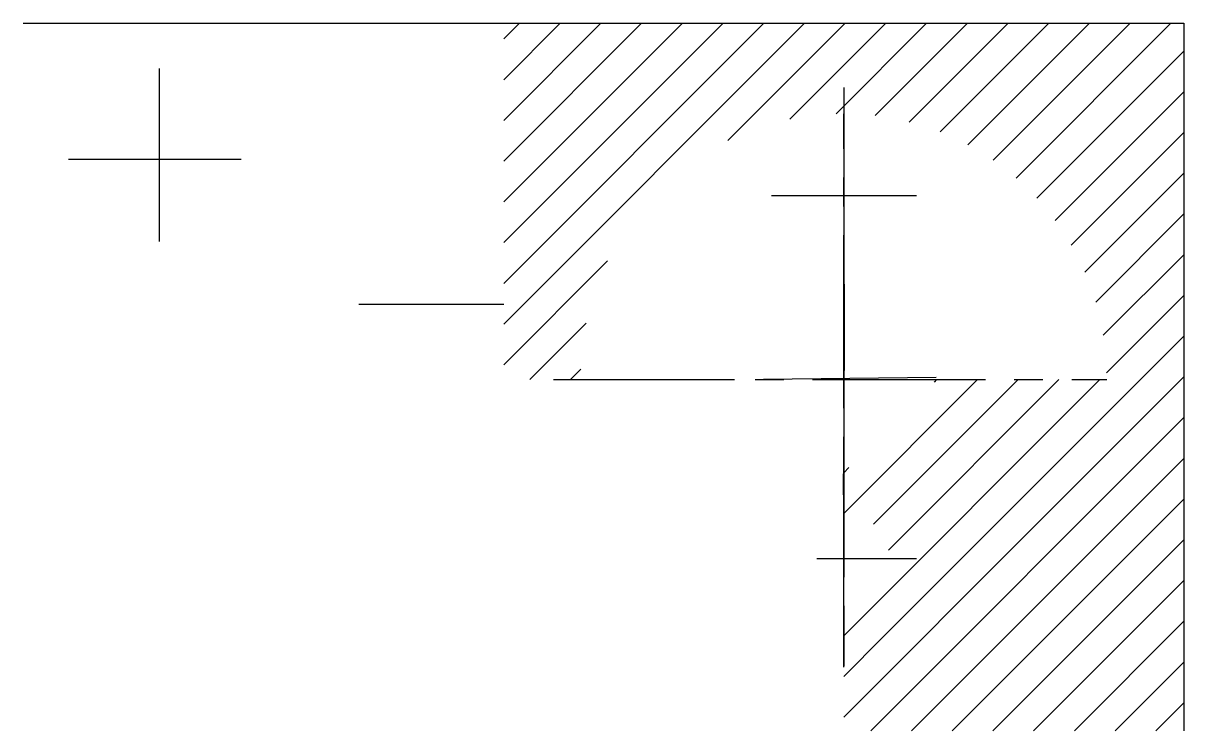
# Model space of a CAD drawing. Header units: millimetres. Extents: x 35 to 163, y 93 to 171.
import ezdxf

# ---------------------------------------------------------------- set-up
doc = ezdxf.new("R2010")
doc.units = ezdxf.units.MM
doc.linetypes.add('осевая2', pattern=[28.575000000000003, 19.05, -3.175, 3.175, -3.175])
doc.layers.add('1-оси', color=1, linetype='осевая2')
doc.layers.add('ШТРИХОВКА', color=7, linetype='Continuous', lineweight=20)
pattern_1 = [(45, (46.28785546371722, 131.6503061425067), (-2.245064030267288, 2.245064030267288), [])]

msp = doc.modelspace()

# ---------------------------------------------------------------- hatches: boundary and pattern name
h = msp.add_hatch()
h.set_pattern_fill('ANSI31', color=256)
h.set_pattern_definition([(45, (0, 0), (-2.245064030267288, 2.245064030267288), [])])
h.paths.add_polyline_path([(154.8639933081492, 131.6503061425067), (135.8795969385008, 131.6503061425067, -0.4061621134367919), (125.8740305185123, 121.9355823701412), (125.8728778427763, 116.9217816959013, -1.00566579267166), (125.8705788736234, 106.9219415593838), (125.8696688995416, 102.9638217497538, 0.4110104868808659)], flags=17)
h.paths.add_polyline_path([(125.8696688995416, 102.9638217497538), (125.8690010018609, 100.0586631370365), (125.8690010018609, 92.93590491635254), (163.3766744910383, 92.93590491635254), (163.3766744910383, 170.9359049163525), (88.37667449103833, 170.9359049163525), (88.37667449103836, 139.9359049163525), (88.37667449103833, 131.6503061425067), (96.8673827818319, 131.6503061425067, -2.432553092249842)])
at = {"extrusion": (0, -1, 0)}
h = msp.add_hatch(dxfattribs=at)
h.set_pattern_fill('ANSI31', color=256)
h.set_pattern_definition([(45, (94.1810586700492, 131.6503061425068), (-2.245064030267288, 2.245064030267288), [])])
h.paths.add_polyline_path([(115.887736582554, 0), (115.887736582554, 56), (96.8673827818319, 55.99999999999999), (96.8673827818319, 80), (88.37667449103833, 80), (88.37667449103833, 0)])
at = {"extrusion": (1, -2.220446049250313e-16, 0)}
h = msp.add_hatch(dxfattribs=at)
h.set_pattern_fill('ANSI31', color=256)
h.set_pattern_definition([(45, (125.8690010018609, 102.9533050197802), (-2.245064030267288, 2.245064030267288), [])])
h.paths.add_polyline_path([(92.93590491635256, 0), (121.9355884815118, 0), (121.9355884815118, 56.00000000000001), (116.9217591806526, 56.00000000000002), (116.9217591806526, 32), (106.921951085842, 32), (106.921951085842, 56.00000000000001), (102.9638216657621, 56.00000000000001), (102.9638216657621, 80), (92.93590491635257, 80)])
at = {"layer": 'ШТРИХОВКА', "extrusion": (0, -1, 0)}
h = msp.add_hatch(dxfattribs=at)
h.set_pattern_fill('ANSI31', color=256)
h.set_pattern_definition(pattern_1)
h.paths.add_polyline_path([(50.37667449103836, 36), (35.37667449103833, 36), (35.37667449103833, 0), (50.37667449103834, 0)])
h = msp.add_hatch(dxfattribs=at)
h.set_pattern_fill('ANSI31', color=256)
h.set_pattern_definition(pattern_1)
h.paths.add_polyline_path([(50.37667449103834, 0), (72.37667449103836, 0), (72.37667449103836, 36), (50.37667449103836, 36)])

# ---------------------------------------------------------------- linework, layer by layer
for p, q in [((35.37667449103833, 170.9359049163525), (163.3766744910383, 170.9359049163525)), ((163.3766744910383, 170.9359049163525), (163.3766744910383, 92.93590491635254)), ((88.37667449103833, 139.9359049163525), (72.37667449103833, 139.9359049163525))]:
    msp.add_line(p, q)
at = {"layer": '1-оси'}
for p, q in [((50.37667449103836, 165.9359049163525, 36), (50.37667449103836, 145.9359049163525, 36)), ((125.8836667605274, 163.8504029945999, 56.00000000000001), (125.8690010018609, 100.0586631370365, 55.99999999999999)), ((125.8836667605273, 99.93558525251063, 56.00000000000001), (125.8836667605274, 160.9355702020536, 56)), ((40.37667449103836, 155.9359049163525, 36), (60.37667449103836, 155.9359049163525, 36)), ((40.37667449103837, 155.9359049163525, 36), (60.37667449103835, 155.9359049163525, 36)), ((40.37667449103837, 155.9359049163525), (60.37667449103834, 155.9359049163525)), ((40.37667449103835, 155.9359049163525), (60.37667449103832, 155.9359049163525)), ((40.37667449103835, 155.9359049163525), (60.37667449103832, 155.9359049163525)), ((50.37667449103834, 155.9359049163524, -3), (50.37667449103836, 155.9359049163525, 39)), ((117.8999770690759, 151.9435700431198, 56), (133.8999770690759, 151.9435700431198, 56.00000000000001)), ((125.899977069076, 151.9435700431198, 32), (125.8809293726001, 151.9435700431198, 59.00000000000001)), ((125.8809293726001, 151.9435700431198, 56.00000000000001), (128.8809293726001, 151.9435700431198, 56.00000000000001)), ((125.8999770690759, 151.9435700431198, 56.00000000000001), (125.8999770690759, 111.9218551332472, 56.00000000000001)), ((125.8999770690759, 151.9435700431198, 56.00000000000001), (125.899977069076, 151.9435700431198, 32)), ((125.904247939238, 142.1527735039334), (125.8630855818168, 120.4356416113501)), ((136.0608599919033, 131.8795835179603), (112.8879303252324, 131.6162118829519)), ((93.8673827818319, 131.6503061425067, 56), (154.8738387567482, 131.6503061425067, 56)), ((125.8656880449906, 131.6132394142297, 59), (125.8836667605274, 131.5849956649857, -6)), ((125.8425044031062, 118.9357054954181), (125.8836667605274, 123.5960114025552)), ((122.899977069076, 111.9218551332472, 56.00000000000001), (133.899977069076, 111.9218551332472, 56.00000000000001)), ((125.8836667605274, 111.9218551332472, 59.00000000000001), (125.899977069076, 111.9218551332472, 29))]:
    msp.add_line(p, q, dxfattribs=at)
at = {"layer": '1-оси', "extrusion": (2.220446049250313e-16, 1, 0)}
msp.add_line((50.37667449103837, 165.9359049163525, 36), (50.37667449103836, 145.9359049163525, 36), dxfattribs=at)
at = {"layer": '1-оси', "extrusion": (4.930380657631325e-32, 1, -4.622231866529366e-32)}
msp.add_line((50.37667449103835, 165.9359049163525), (50.37667449103835, 145.9359049163525), dxfattribs=at)
msp.add_line((50.37667449103835, 165.9359049163525), (50.37667449103835, 145.9359049163525), dxfattribs=at)
msp.add_line((50.37667449103835, 165.9359049163525), (50.37667449103835, 145.9359049163525), dxfattribs=at)

doc.saveas('drawing.dxf')
